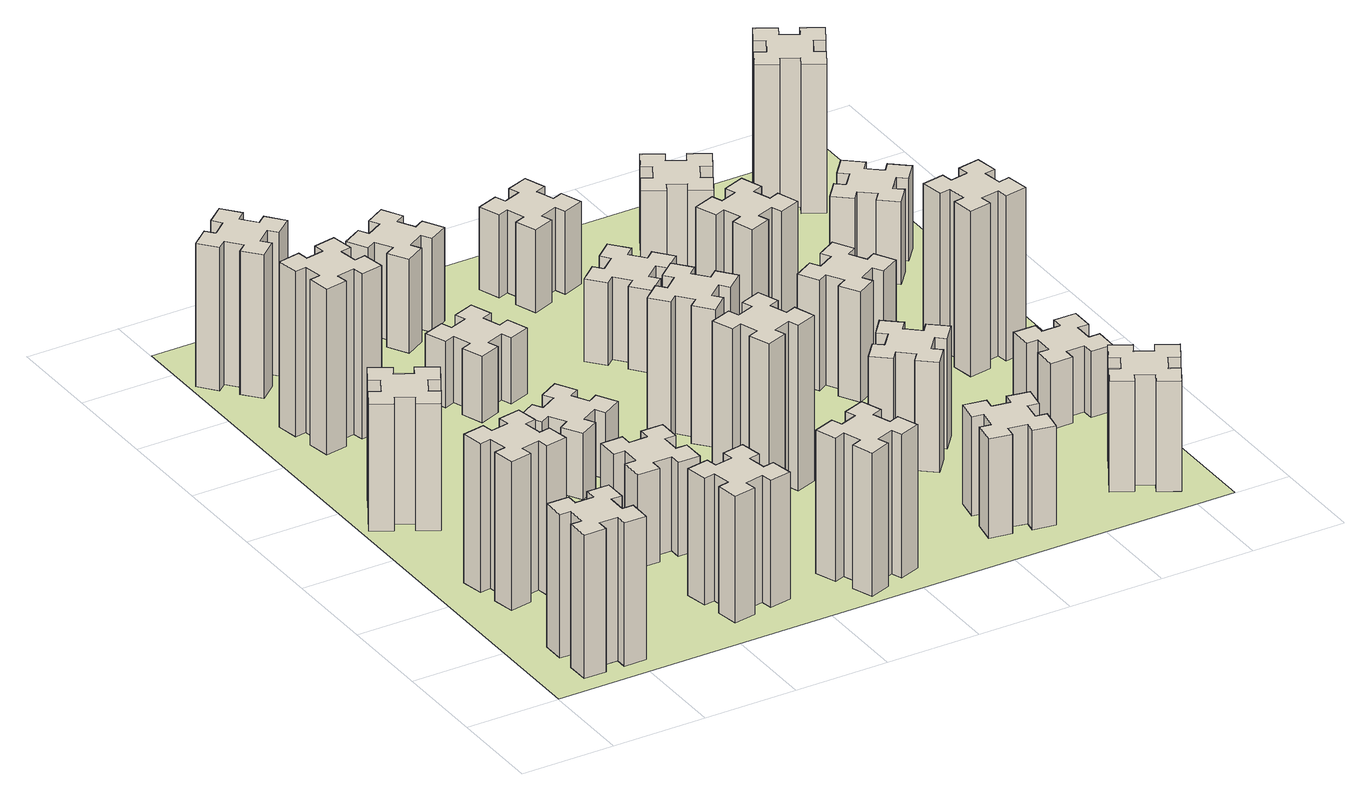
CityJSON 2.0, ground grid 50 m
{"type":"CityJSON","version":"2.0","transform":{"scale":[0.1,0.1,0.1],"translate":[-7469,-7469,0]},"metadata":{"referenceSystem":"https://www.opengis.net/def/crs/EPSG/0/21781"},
"CityObjects":{
"building1":{"type":"Building","attributes":{"class":"1000","function":"1000","usage":"1000","yearOfConstruction":2016,"roofType":"1000","measuredHeight":78,"storeysAboveGround":30,"storeysBelowGround":0},"geometry":[{"type":"Solid","lod":"1","boundaries":[[[[0,1,2,3,4,5,6,7,8,9,10,11,12,13,14,15,16,17,18,19]],[[17,16,20,21]],[[16,15,22,20]],[[15,14,23,22]],[[14,13,24,23]],[[13,12,25,24]],[[12,11,26,25]],[[11,10,27,26]],[[10,9,28,27]],[[9,8,29,28]],[[8,7,30,29]],[[7,6,31,30]],[[6,5,32,31]],[[5,4,33,32]],[[4,3,34,33]],[[3,2,35,34]],[[2,1,36,35]],[[1,0,37,36]],[[0,19,38,37]],[[19,18,39,38]],[[18,17,21,39]],[[24,25,26,27,28,29,30,31,32,33,34,35,36,37,38,39,21,20,22,23]]]]}]},
"building2":{"type":"Building","attributes":{"class":"1000","function":"1000","usage":"1000","yearOfConstruction":2016,"roofType":"1000","measuredHeight":81,"storeysAboveGround":30,"storeysBelowGround":0},"geometry":[{"type":"Solid","lod":"1","boundaries":[[[[40,41,42,43,44,45,46,47,48,49,50,51,52,53,54,55,56,57,58,59]],[[57,56,60,61]],[[56,55,62,60]],[[55,54,63,62]],[[54,53,64,63]],[[53,52,65,64]],[[52,51,66,65]],[[51,50,67,66]],[[50,49,68,67]],[[49,48,69,68]],[[48,47,70,69]],[[47,46,71,70]],[[46,45,72,71]],[[45,44,73,72]],[[44,43,74,73]],[[43,42,75,74]],[[42,41,76,75]],[[41,40,77,76]],[[40,59,78,77]],[[59,58,79,78]],[[58,57,61,79]],[[64,65,66,67,68,69,70,71,72,73,74,75,76,77,78,79,61,60,62,63]]]]}]},
"building3":{"type":"Building","attributes":{"class":"1000","function":"1000","usage":"1000","yearOfConstruction":2016,"roofType":"1000","measuredHeight":69,"storeysAboveGround":30,"storeysBelowGround":0},"geometry":[{"type":"Solid","lod":"1","boundaries":[[[[80,81,82,83,84,85,86,87,88,89,90,91,92,93,94,95,96,97,98,99]],[[97,96,100,101]],[[96,95,102,100]],[[95,94,103,102]],[[94,93,104,103]],[[93,92,105,104]],[[92,91,106,105]],[[91,90,107,106]],[[90,89,108,107]],[[89,88,109,108]],[[88,87,110,109]],[[87,86,111,110]],[[86,85,112,111]],[[85,84,113,112]],[[84,83,114,113]],[[83,82,115,114]],[[82,81,116,115]],[[81,80,117,116]],[[80,99,118,117]],[[99,98,119,118]],[[98,97,101,119]],[[104,105,106,107,108,109,110,111,112,113,114,115,116,117,118,119,101,100,102,103]]]]}]},
"building4":{"type":"Building","attributes":{"class":"1000","function":"1000","usage":"1000","yearOfConstruction":2016,"roofType":"1000","measuredHeight":90,"storeysAboveGround":30,"storeysBelowGround":0},"geometry":[{"type":"Solid","lod":"1","boundaries":[[[[120,121,122,123,124,125,126,127,128,129,130,131,132,133,134,135,136,137,138,139]],[[137,136,140,141]],[[136,135,142,140]],[[135,134,143,142]],[[134,133,144,143]],[[133,132,145,144]],[[132,131,146,145]],[[131,130,147,146]],[[130,129,148,147]],[[129,128,149,148]],[[128,127,150,149]],[[127,126,151,150]],[[126,125,152,151]],[[125,124,153,152]],[[124,123,154,153]],[[123,122,155,154]],[[122,121,156,155]],[[121,120,157,156]],[[120,139,158,157]],[[139,138,159,158]],[[138,137,141,159]],[[144,145,146,147,148,149,150,151,152,153,154,155,156,157,158,159,141,140,142,143]]]]}]},
"building5":{"type":"Building","attributes":{"class":"1000","function":"1000","usage":"1000","yearOfConstruction":2016,"roofType":"1000","measuredHeight":78,"storeysAboveGround":30,"storeysBelowGround":0},"geometry":[{"type":"Solid","lod":"1","boundaries":[[[[160,161,162,163,164,165,166,167,168,169,170,171,172,173,174,175,176,177,178,179]],[[177,176,180,181]],[[176,175,182,180]],[[175,174,183,182]],[[174,173,184,183]],[[173,172,185,184]],[[172,171,186,185]],[[171,170,187,186]],[[170,169,188,187]],[[169,168,189,188]],[[168,167,190,189]],[[167,166,191,190]],[[166,165,192,191]],[[165,164,193,192]],[[164,163,194,193]],[[163,162,195,194]],[[162,161,196,195]],[[161,160,197,196]],[[160,179,198,197]],[[179,178,199,198]],[[178,177,181,199]],[[184,185,186,187,188,189,190,191,192,193,194,195,196,197,198,199,181,180,182,183]]]]}]},
"building6":{"type":"Building","attributes":{"class":"1000","function":"1000","usage":"1000","yearOfConstruction":2016,"roofType":"1000","measuredHeight":69,"storeysAboveGround":30,"storeysBelowGround":0},"geometry":[{"type":"Solid","lod":"1","boundaries":[[[[200,201,202,203,204,205,206,207,208,209,210,211,212,213,214,215,216,217,218,219]],[[217,216,220,221]],[[216,215,222,220]],[[215,214,223,222]],[[214,213,224,223]],[[213,212,225,224]],[[212,211,226,225]],[[211,210,227,226]],[[210,209,228,227]],[[209,208,229,228]],[[208,207,230,229]],[[207,206,231,230]],[[206,205,232,231]],[[205,204,233,232]],[[204,203,234,233]],[[203,202,235,234]],[[202,201,236,235]],[[201,200,237,236]],[[200,219,238,237]],[[219,218,239,238]],[[218,217,221,239]],[[224,225,226,227,228,229,230,231,232,233,234,235,236,237,238,239,221,220,222,223]]]]}]},
"building7":{"type":"Building","attributes":{"class":"1000","function":"1000","usage":"1000","yearOfConstruction":2016,"roofType":"1000","measuredHeight":51,"storeysAboveGround":30,"storeysBelowGround":0},"geometry":[{"type":"Solid","lod":"1","boundaries":[[[[240,241,242,243,244,245,246,247,248,249,250,251,252,253,254,255,256,257,258,259]],[[257,256,260,261]],[[256,255,262,260]],[[255,254,263,262]],[[254,253,264,263]],[[253,252,265,264]],[[252,251,266,265]],[[251,250,267,266]],[[250,249,268,267]],[[249,248,269,268]],[[248,247,270,269]],[[247,246,271,270]],[[246,245,272,271]],[[245,244,273,272]],[[244,243,274,273]],[[243,242,275,274]],[[242,241,276,275]],[[241,240,277,276]],[[240,259,278,277]],[[259,258,279,278]],[[258,257,261,279]],[[264,265,266,267,268,269,270,271,272,273,274,275,276,277,278,279,261,260,262,263]]]]}]},
"building8":{"type":"Building","attributes":{"class":"1000","function":"1000","usage":"1000","yearOfConstruction":2016,"roofType":"1000","measuredHeight":36,"storeysAboveGround":30,"storeysBelowGround":0},"geometry":[{"type":"Solid","lod":"1","boundaries":[[[[280,281,282,283,284,285,286,287,288,289,290,291,292,293,294,295,296,297,298,299]],[[297,296,300,301]],[[296,295,302,300]],[[295,294,303,302]],[[294,293,304,303]],[[293,292,305,304]],[[292,291,306,305]],[[291,290,307,306]],[[290,289,308,307]],[[289,288,309,308]],[[288,287,310,309]],[[287,286,311,310]],[[286,285,312,311]],[[285,284,313,312]],[[284,283,314,313]],[[283,282,315,314]],[[282,281,316,315]],[[281,280,317,316]],[[280,299,318,317]],[[299,298,319,318]],[[298,297,301,319]],[[304,305,306,307,308,309,310,311,312,313,314,315,316,317,318,319,301,300,302,303]]]]}]},
"building9":{"type":"Building","attributes":{"class":"1000","function":"1000","usage":"1000","yearOfConstruction":2016,"roofType":"1000","measuredHeight":36,"storeysAboveGround":30,"storeysBelowGround":0},"geometry":[{"type":"Solid","lod":"1","boundaries":[[[[320,321,322,323,324,325,326,327,328,329,330,331,332,333,334,335,336,337,338,339]],[[337,336,340,341]],[[336,335,342,340]],[[335,334,343,342]],[[334,333,344,343]],[[333,332,345,344]],[[332,331,346,345]],[[331,330,347,346]],[[330,329,348,347]],[[329,328,349,348]],[[328,327,350,349]],[[327,326,351,350]],[[326,325,352,351]],[[325,324,353,352]],[[324,323,354,353]],[[323,322,355,354]],[[322,321,356,355]],[[321,320,357,356]],[[320,339,358,357]],[[339,338,359,358]],[[338,337,341,359]],[[344,345,346,347,348,349,350,351,352,353,354,355,356,357,358,359,341,340,342,343]]]]}]},
"building10":{"type":"Building","attributes":{"class":"1000","function":"1000","usage":"1000","yearOfConstruction":2016,"roofType":"1000","measuredHeight":78,"storeysAboveGround":30,"storeysBelowGround":0},"geometry":[{"type":"Solid","lod":"1","boundaries":[[[[360,361,362,363,364,365,366,367,368,369,370,371,372,373,374,375,376,377,378,379]],[[377,376,380,381]],[[376,375,382,380]],[[375,374,383,382]],[[374,373,384,383]],[[373,372,385,384]],[[372,371,386,385]],[[371,370,387,386]],[[370,369,388,387]],[[369,368,389,388]],[[368,367,390,389]],[[367,366,391,390]],[[366,365,392,391]],[[365,364,393,392]],[[364,363,394,393]],[[363,362,395,394]],[[362,361,396,395]],[[361,360,397,396]],[[360,379,398,397]],[[379,378,399,398]],[[378,377,381,399]],[[384,385,386,387,388,389,390,391,392,393,394,395,396,397,398,399,381,380,382,383]]]]}]},
"building11":{"type":"Building","attributes":{"class":"1000","function":"1000","usage":"1000","yearOfConstruction":2016,"roofType":"1000","measuredHeight":51,"storeysAboveGround":30,"storeysBelowGround":0},"geometry":[{"type":"Solid","lod":"1","boundaries":[[[[400,401,402,403,404,405,406,407,408,409,410,411,412,413,414,415,416,417,418,419]],[[417,416,420,421]],[[416,415,422,420]],[[415,414,423,422]],[[414,413,424,423]],[[413,412,425,424]],[[412,411,426,425]],[[411,410,427,426]],[[410,409,428,427]],[[409,408,429,428]],[[408,407,430,429]],[[407,406,431,430]],[[406,405,432,431]],[[405,404,433,432]],[[404,403,434,433]],[[403,402,435,434]],[[402,401,436,435]],[[401,400,437,436]],[[400,419,438,437]],[[419,418,439,438]],[[418,417,421,439]],[[424,425,426,427,428,429,430,431,432,433,434,435,436,437,438,439,421,420,422,423]]]]}]},
"building12":{"type":"Building","attributes":{"class":"1000","function":"1000","usage":"1000","yearOfConstruction":2016,"roofType":"1000","measuredHeight":90,"storeysAboveGround":30,"storeysBelowGround":0},"geometry":[{"type":"Solid","lod":"1","boundaries":[[[[440,441,442,443,444,445,446,447,448,449,450,451,452,453,454,455,456,457,458,459]],[[457,456,460,461]],[[456,455,462,460]],[[455,454,463,462]],[[454,453,464,463]],[[453,452,465,464]],[[452,451,466,465]],[[451,450,467,466]],[[450,449,468,467]],[[449,448,469,468]],[[448,447,470,469]],[[447,446,471,470]],[[446,445,472,471]],[[445,444,473,472]],[[444,443,474,473]],[[443,442,475,474]],[[442,441,476,475]],[[441,440,477,476]],[[440,459,478,477]],[[459,458,479,478]],[[458,457,461,479]],[[464,465,466,467,468,469,470,471,472,473,474,475,476,477,478,479,461,460,462,463]]]]}]},
"building13":{"type":"Building","attributes":{"class":"1000","function":"1000","usage":"1000","yearOfConstruction":2016,"roofType":"1000","measuredHeight":75,"storeysAboveGround":30,"storeysBelowGround":0},"geometry":[{"type":"Solid","lod":"1","boundaries":[[[[480,481,482,483,484,485,486,487,488,489,490,491,492,493,494,495,496,497,498,499]],[[497,496,500,501]],[[496,495,502,500]],[[495,494,503,502]],[[494,493,504,503]],[[493,492,505,504]],[[492,491,506,505]],[[491,490,507,506]],[[490,489,508,507]],[[489,488,509,508]],[[488,487,510,509]],[[487,486,511,510]],[[486,485,512,511]],[[485,484,513,512]],[[484,483,514,513]],[[483,482,515,514]],[[482,481,516,515]],[[481,480,517,516]],[[480,499,518,517]],[[499,498,519,518]],[[498,497,501,519]],[[504,505,506,507,508,509,510,511,512,513,514,515,516,517,518,519,501,500,502,503]]]]}]},
"building14":{"type":"Building","attributes":{"class":"1000","function":"1000","usage":"1000","yearOfConstruction":2016,"roofType":"1000","measuredHeight":45,"storeysAboveGround":30,"storeysBelowGround":0},"geometry":[{"type":"Solid","lod":"1","boundaries":[[[[520,521,522,523,524,525,526,527,528,529,530,531,532,533,534,535,536,537,538,539]],[[537,536,540,541]],[[536,535,542,540]],[[535,534,543,542]],[[534,533,544,543]],[[533,532,545,544]],[[532,531,546,545]],[[531,530,547,546]],[[530,529,548,547]],[[529,528,549,548]],[[528,527,550,549]],[[527,526,551,550]],[[526,525,552,551]],[[525,524,553,552]],[[524,523,554,553]],[[523,522,555,554]],[[522,521,556,555]],[[521,520,557,556]],[[520,539,558,557]],[[539,538,559,558]],[[538,537,541,559]],[[544,545,546,547,548,549,550,551,552,553,554,555,556,557,558,559,541,540,542,543]]]]}]},
"building15":{"type":"Building","attributes":{"class":"1000","function":"1000","usage":"1000","yearOfConstruction":2016,"roofType":"1000","measuredHeight":54,"storeysAboveGround":30,"storeysBelowGround":0},"geometry":[{"type":"Solid","lod":"1","boundaries":[[[[560,561,562,563,564,565,566,567,568,569,570,571,572,573,574,575,576,577,578,579]],[[577,576,580,581]],[[576,575,582,580]],[[575,574,583,582]],[[574,573,584,583]],[[573,572,585,584]],[[572,571,586,585]],[[571,570,587,586]],[[570,569,588,587]],[[569,568,589,588]],[[568,567,590,589]],[[567,566,591,590]],[[566,565,592,591]],[[565,564,593,592]],[[564,563,594,593]],[[563,562,595,594]],[[562,561,596,595]],[[561,560,597,596]],[[560,579,598,597]],[[579,578,599,598]],[[578,577,581,599]],[[584,585,586,587,588,589,590,591,592,593,594,595,596,597,598,599,581,580,582,583]]]]}]},
"building16":{"type":"Building","attributes":{"class":"1000","function":"1000","usage":"1000","yearOfConstruction":2016,"roofType":"1000","measuredHeight":45,"storeysAboveGround":30,"storeysBelowGround":0},"geometry":[{"type":"Solid","lod":"1","boundaries":[[[[600,601,602,603,604,605,606,607,608,609,610,611,612,613,614,615,616,617,618,619]],[[617,616,620,621]],[[616,615,622,620]],[[615,614,623,622]],[[614,613,624,623]],[[613,612,625,624]],[[612,611,626,625]],[[611,610,627,626]],[[610,609,628,627]],[[609,608,629,628]],[[608,607,630,629]],[[607,606,631,630]],[[606,605,632,631]],[[605,604,633,632]],[[604,603,634,633]],[[603,602,635,634]],[[602,601,636,635]],[[601,600,637,636]],[[600,619,638,637]],[[619,618,639,638]],[[618,617,621,639]],[[624,625,626,627,628,629,630,631,632,633,634,635,636,637,638,639,621,620,622,623]]]]}]},
"building17":{"type":"Building","attributes":{"class":"1000","function":"1000","usage":"1000","yearOfConstruction":2016,"roofType":"1000","measuredHeight":60,"storeysAboveGround":30,"storeysBelowGround":0},"geometry":[{"type":"Solid","lod":"1","boundaries":[[[[640,641,642,643,644,645,646,647,648,649,650,651,652,653,654,655,656,657,658,659]],[[657,656,660,661]],[[656,655,662,660]],[[655,654,663,662]],[[654,653,664,663]],[[653,652,665,664]],[[652,651,666,665]],[[651,650,667,666]],[[650,649,668,667]],[[649,648,669,668]],[[648,647,670,669]],[[647,646,671,670]],[[646,645,672,671]],[[645,644,673,672]],[[644,643,674,673]],[[643,642,675,674]],[[642,641,676,675]],[[641,640,677,676]],[[640,659,678,677]],[[659,658,679,678]],[[658,657,661,679]],[[664,665,666,667,668,669,670,671,672,673,674,675,676,677,678,679,661,660,662,663]]]]}]},
"building18":{"type":"Building","attributes":{"class":"1000","function":"1000","usage":"1000","yearOfConstruction":2016,"roofType":"1000","measuredHeight":60,"storeysAboveGround":30,"storeysBelowGround":0},"geometry":[{"type":"Solid","lod":"1","boundaries":[[[[680,681,682,683,684,685,686,687,688,689,690,691,692,693,694,695,696,697,698,699]],[[697,696,700,701]],[[696,695,702,700]],[[695,694,703,702]],[[694,693,704,703]],[[693,692,705,704]],[[692,691,706,705]],[[691,690,707,706]],[[690,689,708,707]],[[689,688,709,708]],[[688,687,710,709]],[[687,686,711,710]],[[686,685,712,711]],[[685,684,713,712]],[[684,683,714,713]],[[683,682,715,714]],[[682,681,716,715]],[[681,680,717,716]],[[680,699,718,717]],[[699,698,719,718]],[[698,697,701,719]],[[704,705,706,707,708,709,710,711,712,713,714,715,716,717,718,719,701,700,702,703]]]]}]},
"building19":{"type":"Building","attributes":{"class":"1000","function":"1000","usage":"1000","yearOfConstruction":2016,"roofType":"1000","measuredHeight":60,"storeysAboveGround":30,"storeysBelowGround":0},"geometry":[{"type":"Solid","lod":"1","boundaries":[[[[720,721,722,723,724,725,726,727,728,729,730,731,732,733,734,735,736,737,738,739]],[[737,736,740,741]],[[736,735,742,740]],[[735,734,743,742]],[[734,733,744,743]],[[733,732,745,744]],[[732,731,746,745]],[[731,730,747,746]],[[730,729,748,747]],[[729,728,749,748]],[[728,727,750,749]],[[727,726,751,750]],[[726,725,752,751]],[[725,724,753,752]],[[724,723,754,753]],[[723,722,755,754]],[[722,721,756,755]],[[721,720,757,756]],[[720,739,758,757]],[[739,738,759,758]],[[738,737,741,759]],[[744,745,746,747,748,749,750,751,752,753,754,755,756,757,758,759,741,740,742,743]]]]}]},
"building20":{"type":"Building","attributes":{"class":"1000","function":"1000","usage":"1000","yearOfConstruction":2016,"roofType":"1000","measuredHeight":60,"storeysAboveGround":30,"storeysBelowGround":0},"geometry":[{"type":"Solid","lod":"1","boundaries":[[[[760,761,762,763,764,765,766,767,768,769,770,771,772,773,774,775,776,777,778,779]],[[777,776,780,781]],[[776,775,782,780]],[[775,774,783,782]],[[774,773,784,783]],[[773,772,785,784]],[[772,771,786,785]],[[771,770,787,786]],[[770,769,788,787]],[[769,768,789,788]],[[768,767,790,789]],[[767,766,791,790]],[[766,765,792,791]],[[765,764,793,792]],[[764,763,794,793]],[[763,762,795,794]],[[762,761,796,795]],[[761,760,797,796]],[[760,779,798,797]],[[779,778,799,798]],[[778,777,781,799]],[[784,785,786,787,788,789,790,791,792,793,794,795,796,797,798,799,781,780,782,783]]]]}]},
"building21":{"type":"Building","attributes":{"class":"1000","function":"1000","usage":"1000","yearOfConstruction":2016,"roofType":"1000","measuredHeight":45,"storeysAboveGround":30,"storeysBelowGround":0},"geometry":[{"type":"Solid","lod":"1","boundaries":[[[[800,801,802,803,804,805,806,807,808,809,810,811,812,813,814,815,816,817,818,819]],[[817,816,820,821]],[[816,815,822,820]],[[815,814,823,822]],[[814,813,824,823]],[[813,812,825,824]],[[812,811,826,825]],[[811,810,827,826]],[[810,809,828,827]],[[809,808,829,828]],[[808,807,830,829]],[[807,806,831,830]],[[806,805,832,831]],[[805,804,833,832]],[[804,803,834,833]],[[803,802,835,834]],[[802,801,836,835]],[[801,800,837,836]],[[800,819,838,837]],[[819,818,839,838]],[[818,817,821,839]],[[824,825,826,827,828,829,830,831,832,833,834,835,836,837,838,839,821,820,822,823]]]]}]},
"building22":{"type":"Building","attributes":{"class":"1000","function":"1000","usage":"1000","yearOfConstruction":2016,"roofType":"1000","measuredHeight":36,"storeysAboveGround":30,"storeysBelowGround":0},"geometry":[{"type":"Solid","lod":"1","boundaries":[[[[840,841,842,843,844,845,846,847,848,849,850,851,852,853,854,855,856,857,858,859]],[[857,856,860,861]],[[856,855,862,860]],[[855,854,863,862]],[[854,853,864,863]],[[853,852,865,864]],[[852,851,866,865]],[[851,850,867,866]],[[850,849,868,867]],[[849,848,869,868]],[[848,847,870,869]],[[847,846,871,870]],[[846,845,872,871]],[[845,844,873,872]],[[844,843,874,873]],[[843,842,875,874]],[[842,841,876,875]],[[841,840,877,876]],[[840,859,878,877]],[[859,858,879,878]],[[858,857,861,879]],[[864,865,866,867,868,869,870,871,872,873,874,875,876,877,878,879,861,860,862,863]]]]}]},
"building23":{"type":"Building","attributes":{"class":"1000","function":"1000","usage":"1000","yearOfConstruction":2016,"roofType":"1000","measuredHeight":90,"storeysAboveGround":30,"storeysBelowGround":0},"geometry":[{"type":"Solid","lod":"1","boundaries":[[[[880,881,882,883,884,885,886,887,888,889,890,891,892,893,894,895,896,897,898,899]],[[897,896,900,901]],[[896,895,902,900]],[[895,894,903,902]],[[894,893,904,903]],[[893,892,905,904]],[[892,891,906,905]],[[891,890,907,906]],[[890,889,908,907]],[[889,888,909,908]],[[888,887,910,909]],[[887,886,911,910]],[[886,885,912,911]],[[885,884,913,912]],[[884,883,914,913]],[[883,882,915,914]],[[882,881,916,915]],[[881,880,917,916]],[[880,899,918,917]],[[899,898,919,918]],[[898,897,901,919]],[[904,905,906,907,908,909,910,911,912,913,914,915,916,917,918,919,901,900,902,903]]]]}]},
"building24":{"type":"Building","attributes":{"class":"1000","function":"1000","usage":"1000","yearOfConstruction":2016,"roofType":"1000","measuredHeight":45,"storeysAboveGround":30,"storeysBelowGround":0},"geometry":[{"type":"Solid","lod":"1","boundaries":[[[[920,921,922,923,924,925,926,927,928,929,930,931,932,933,934,935,936,937,938,939]],[[937,936,940,941]],[[936,935,942,940]],[[935,934,943,942]],[[934,933,944,943]],[[933,932,945,944]],[[932,931,946,945]],[[931,930,947,946]],[[930,929,948,947]],[[929,928,949,948]],[[928,927,950,949]],[[927,926,951,950]],[[926,925,952,951]],[[925,924,953,952]],[[924,923,954,953]],[[923,922,955,954]],[[922,921,956,955]],[[921,920,957,956]],[[920,939,958,957]],[[939,938,959,958]],[[938,937,941,959]],[[944,945,946,947,948,949,950,951,952,953,954,955,956,957,958,959,941,940,942,943]]]]}]},
"building25":{"type":"Building","attributes":{"class":"1000","function":"1000","usage":"1000","yearOfConstruction":2016,"roofType":"1000","measuredHeight":81,"storeysAboveGround":30,"storeysBelowGround":0},"geometry":[{"type":"Solid","lod":"1","boundaries":[[[[960,961,962,963,964,965,966,967,968,969,970,971,972,973,974,975,976,977,978,979]],[[977,976,980,981]],[[976,975,982,980]],[[975,974,983,982]],[[974,973,984,983]],[[973,972,985,984]],[[972,971,986,985]],[[971,970,987,986]],[[970,969,988,987]],[[969,968,989,988]],[[968,967,990,989]],[[967,966,991,990]],[[966,965,992,991]],[[965,964,993,992]],[[964,963,994,993]],[[963,962,995,994]],[[962,961,996,995]],[[961,960,997,996]],[[960,979,998,997]],[[979,978,999,998]],[[978,977,981,999]],[[984,985,986,987,988,989,990,991,992,993,994,995,996,997,998,999,981,980,982,983]]]]}]},
"landuse1":{"type":"LandUse","attributes":{"name":"plot1","function":"1010"},"geometry":[{"type":"MultiSurface","lod":"1","boundaries":[[[1000,1001,1002,1003]]]}]}
},
"vertices":[
[485,225,0],[485,325,0],[545,325,0],[545,445,0],[425,445,0],[425,385,0],[325,385,0],[325,445,0],[205,445,0],[205,325,0],[265,325,0],[265,225,0],[205,225,0],[205,105,0],[325,105,0],[325,165,0],[425,165,0],[425,105,0],[545,105,0],[545,225,0],[425,165,780],[425,105,780],[325,165,780],[325,105,780],[205,105,780],[205,225,780],[265,225,780],[265,325,780],[205,325,780],[205,445,780],[325,445,780],[325,385,780],[425,385,780],[425,445,780],[545,445,780],[545,325,780],[485,325,780],[485,225,780],[545,225,780],[545,105,780],
[405,1132,0],[307,1115,0],[297,1174,0],[178,1153,0],[199,1035,0],[258,1045,0],[276,947,0],[217,937,0],[237,818,0],[356,839,0],[345,898,0],[444,916,0],[454,857,0],[572,877,0],[551,996,0],[492,985,0],[475,1084,0],[534,1094,0],[513,1212,0],[395,1191,0],[475,1084,810],[534,1094,810],[492,985,810],[551,996,810],[572,877,810],[454,857,810],[444,916,810],[345,898,810],[356,839,810],[237,818,810],[217,937,810],[276,947,810],[258,1045,810],[199,1035,810],[178,1153,810],[297,1174,810],[307,1115,810],[405,1132,810],[395,1191,810],[513,1212,810],
[374,1926,0],[287,1976,0],[317,2028,0],[213,2088,0],[153,1984,0],[205,1954,0],[155,1867,0],[103,1897,0],[43,1793,0],[147,1733,0],[177,1785,0],[264,1735,0],[234,1683,0],[338,1623,0],[398,1727,0],[346,1757,0],[396,1844,0],[448,1814,0],[508,1918,0],[404,1978,0],[396,1844,690],[448,1814,690],[346,1757,690],[398,1727,690],[338,1623,690],[234,1683,690],[264,1735,690],[177,1785,690],[147,1733,690],[43,1793,690],[103,1897,690],[155,1867,690],[205,1954,690],[153,1984,690],[213,2088,690],[317,2028,690],[287,1976,690],[374,1926,690],[404,1978,690],[508,1918,690],
[405,2812,0],[307,2795,0],[297,2854,0],[178,2833,0],[199,2715,0],[258,2725,0],[276,2627,0],[217,2617,0],[237,2498,0],[356,2519,0],[345,2578,0],[444,2596,0],[454,2537,0],[572,2557,0],[551,2676,0],[492,2665,0],[475,2764,0],[534,2774,0],[513,2892,0],[395,2871,0],[475,2764,900],[534,2774,900],[492,2665,900],[551,2676,900],[572,2557,900],[454,2537,900],[444,2596,900],[345,2578,900],[356,2519,900],[237,2498,900],[217,2617,900],[276,2627,900],[258,2725,900],[199,2715,900],[178,2833,900],[297,2854,900],[307,2795,900],[405,2812,900],[395,2871,900],[513,2892,900],
[308,3219,0],[384,3283,0],[423,3237,0],[515,3314,0],[438,3406,0],[392,3368,0],[327,3444,0],[373,3483,0],[296,3575,0],[204,3498,0],[243,3452,0],[166,3387,0],[128,3433,0],[36,3356,0],[113,3264,0],[159,3303,0],[223,3226,0],[177,3188,0],[254,3096,0],[346,3173,0],[223,3226,780],[177,3188,780],[159,3303,780],[113,3264,780],[36,3356,780],[128,3433,780],[166,3387,780],[243,3452,780],[204,3498,780],[296,3575,780],[373,3483,780],[327,3444,780],[392,3368,780],[438,3406,780],[515,3314,780],[423,3237,780],[384,3283,780],[308,3219,780],[346,3173,780],[254,3096,780],
[1332,345,0],[1315,444,0],[1374,454,0],[1353,572,0],[1235,551,0],[1245,492,0],[1147,475,0],[1137,534,0],[1018,513,0],[1039,395,0],[1098,405,0],[1116,307,0],[1057,297,0],[1077,178,0],[1196,199,0],[1185,258,0],[1284,276,0],[1294,217,0],[1412,237,0],[1391,356,0],[1284,276,690],[1294,217,690],[1185,258,690],[1196,199,690],[1077,178,690],[1057,297,690],[1116,307,690],[1098,405,690],[1039,395,690],[1018,513,690],[1137,534,690],[1147,475,690],[1245,492,690],[1235,551,690],[1353,572,690],[1374,454,690],[1315,444,690],[1332,345,690],[1391,356,690],[1412,237,690],
[1165,1125,0],[1065,1125,0],[1065,1185,0],[945,1185,0],[945,1065,0],[1005,1065,0],[1005,965,0],[945,965,0],[945,845,0],[1065,845,0],[1065,905,0],[1165,905,0],[1165,845,0],[1285,845,0],[1285,965,0],[1225,965,0],[1225,1065,0],[1285,1065,0],[1285,1185,0],[1165,1185,0],[1225,1065,510],[1285,1065,510],[1225,965,510],[1285,965,510],[1285,845,510],[1165,845,510],[1165,905,510],[1065,905,510],[1065,845,510],[945,845,510],[945,965,510],[1005,965,510],[1005,1065,510],[945,1065,510],[945,1185,510],[1065,1185,510],[1065,1125,510],[1165,1125,510],[1165,1185,510],[1285,1185,510],
[995,1744,0],[1045,1657,0],[993,1627,0],[1053,1523,0],[1157,1583,0],[1127,1635,0],[1214,1685,0],[1244,1633,0],[1348,1693,0],[1288,1797,0],[1236,1767,0],[1186,1854,0],[1238,1884,0],[1178,1988,0],[1074,1928,0],[1104,1876,0],[1017,1826,0],[987,1878,0],[883,1818,0],[943,1714,0],[1017,1826,360],[987,1878,360],[1104,1876,360],[1074,1928,360],[1178,1988,360],[1238,1884,360],[1186,1854,360],[1236,1767,360],[1288,1797,360],[1348,1693,360],[1244,1633,360],[1214,1685,360],[1127,1635,360],[1157,1583,360],[1053,1523,360],[993,1627,360],[1045,1657,360],[995,1744,360],[943,1714,360],[883,1818,360],
[1125,2716,0],[1031,2682,0],[1010,2738,0],[897,2697,0],[939,2584,0],[995,2605,0],[1029,2511,0],[973,2490,0],[1014,2377,0],[1127,2419,0],[1106,2475,0],[1200,2509,0],[1220,2453,0],[1333,2494,0],[1292,2607,0],[1236,2586,0],[1202,2680,0],[1258,2700,0],[1217,2813,0],[1104,2772,0],[1202,2680,360],[1258,2700,360],[1236,2586,360],[1292,2607,360],[1333,2494,360],[1220,2453,360],[1200,2509,360],[1106,2475,360],[1127,2419,360],[1014,2377,360],[973,2490,360],[1029,2511,360],[995,2605,360],[939,2584,360],[897,2697,360],[1010,2738,360],[1031,2682,360],[1125,2716,360],[1104,2772,360],[1217,2813,360],
[1976,266,0],[1942,360,0],[1998,380,0],[1957,493,0],[1844,452,0],[1865,396,0],[1771,362,0],[1750,418,0],[1637,377,0],[1679,264,0],[1735,285,0],[1769,191,0],[1713,170,0],[1754,57,0],[1867,99,0],[1846,155,0],[1940,189,0],[1960,133,0],[2073,174,0],[2032,287,0],[1940,189,780],[1960,133,780],[1846,155,780],[1867,99,780],[1754,57,780],[1713,170,780],[1769,191,780],[1735,285,780],[1679,264,780],[1637,377,780],[1750,418,780],[1771,362,780],[1865,396,780],[1844,452,780],[1957,493,780],[1998,380,780],[1942,360,780],[1976,266,780],[2032,287,780],[2073,174,780],
[1104,3456,0],[1017,3406,0],[987,3458,0],[883,3398,0],[943,3294,0],[995,3324,0],[1045,3237,0],[993,3207,0],[1053,3103,0],[1157,3163,0],[1127,3215,0],[1214,3265,0],[1244,3213,0],[1348,3273,0],[1288,3377,0],[1236,3347,0],[1186,3434,0],[1238,3464,0],[1178,3568,0],[1074,3508,0],[1186,3434,510],[1238,3464,510],[1236,3347,510],[1288,3377,510],[1348,3273,510],[1244,3213,510],[1214,3265,510],[1127,3215,510],[1157,3163,510],[1053,3103,510],[993,3207,510],[1045,3237,510],[995,3324,510],[943,3294,510],[883,3398,510],[987,3458,510],[1017,3406,510],[1104,3456,510],[1074,3508,510],[1178,3568,510],
[1846,1095,0],[1940,1129,0],[1960,1073,0],[2073,1114,0],[2032,1227,0],[1976,1206,0],[1942,1300,0],[1998,1320,0],[1957,1433,0],[1844,1392,0],[1865,1336,0],[1771,1302,0],[1750,1358,0],[1637,1317,0],[1679,1204,0],[1735,1225,0],[1769,1131,0],[1713,1110,0],[1754,997,0],[1867,1039,0],[1769,1131,900],[1713,1110,900],[1735,1225,900],[1679,1204,900],[1637,1317,900],[1750,1358,900],[1771,1302,900],[1865,1336,900],[1844,1392,900],[1957,1433,900],[1998,1320,900],[1942,1300,900],[1976,1206,900],[2032,1227,900],[2073,1114,900],[1960,1073,900],[1940,1129,900],[1846,1095,900],[1867,1039,900],[1754,997,900],
[1888,1739,0],[1964,1803,0],[2003,1757,0],[2095,1834,0],[2018,1926,0],[1972,1888,0],[1907,1964,0],[1953,2003,0],[1876,2095,0],[1784,2018,0],[1823,1972,0],[1746,1907,0],[1708,1953,0],[1616,1876,0],[1693,1784,0],[1739,1823,0],[1803,1746,0],[1757,1708,0],[1834,1616,0],[1926,1693,0],[1803,1746,750],[1757,1708,750],[1739,1823,750],[1693,1784,750],[1616,1876,750],[1708,1953,750],[1746,1907,750],[1823,1972,750],[1784,2018,750],[1876,2095,750],[1953,2003,750],[1907,1964,750],[1972,1888,750],[2018,1926,750],[2095,1834,750],[2003,1757,750],[1964,1803,750],[1888,1739,750],[1926,1693,750],[1834,1616,750],
[1988,2479,0],[2064,2543,0],[2103,2497,0],[2195,2574,0],[2118,2666,0],[2072,2628,0],[2007,2704,0],[2053,2743,0],[1976,2835,0],[1884,2758,0],[1923,2712,0],[1846,2647,0],[1808,2693,0],[1716,2616,0],[1793,2524,0],[1839,2563,0],[1903,2486,0],[1857,2448,0],[1934,2356,0],[2026,2433,0],[1903,2486,450],[1857,2448,450],[1839,2563,450],[1793,2524,450],[1716,2616,450],[1808,2693,450],[1846,2647,450],[1923,2712,450],[1884,2758,450],[1976,2835,450],[2053,2743,450],[2007,2704,450],[2072,2628,450],[2118,2666,450],[2195,2574,450],[2103,2497,450],[2064,2543,450],[1988,2479,450],[2026,2433,450],[1934,2356,450],
[2764,475,0],[2665,492,0],[2676,551,0],[2557,572,0],[2537,454,0],[2596,444,0],[2578,345,0],[2519,356,0],[2498,237,0],[2617,217,0],[2627,276,0],[2725,258,0],[2715,199,0],[2833,178,0],[2854,297,0],[2795,307,0],[2812,405,0],[2871,395,0],[2892,513,0],[2774,534,0],[2812,405,540],[2871,395,540],[2795,307,540],[2854,297,540],[2833,178,540],[2715,199,540],[2725,258,540],[2627,276,540],[2617,217,540],[2498,237,540],[2519,356,540],[2578,345,540],[2596,444,540],[2537,454,540],[2557,572,540],[2676,551,540],[2665,492,540],[2764,475,540],[2774,534,540],[2892,513,540],
[1865,3456,0],[1771,3422,0],[1750,3478,0],[1637,3437,0],[1679,3324,0],[1735,3345,0],[1769,3251,0],[1713,3230,0],[1754,3117,0],[1867,3159,0],[1846,3215,0],[1940,3249,0],[1960,3193,0],[2073,3234,0],[2032,3347,0],[1976,3326,0],[1942,3420,0],[1998,3440,0],[1957,3553,0],[1844,3512,0],[1942,3420,450],[1998,3440,450],[1976,3326,450],[2032,3347,450],[2073,3234,450],[1960,3193,450],[1940,3249,450],[1846,3215,450],[1867,3159,450],[1754,3117,450],[1713,3230,450],[1769,3251,450],[1735,3345,450],[1679,3324,450],[1637,3437,450],[1750,3478,450],[1771,3422,450],[1865,3456,450],[1844,3512,450],[1957,3553,450],
[2647,1006,0],[2712,1083,0],[2758,1044,0],[2835,1136,0],[2743,1213,0],[2704,1167,0],[2628,1232,0],[2666,1278,0],[2574,1355,0],[2497,1263,0],[2543,1224,0],[2479,1148,0],[2433,1186,0],[2356,1094,0],[2448,1017,0],[2486,1063,0],[2563,999,0],[2524,953,0],[2616,876,0],[2693,968,0],[2563,999,600],[2524,953,600],[2486,1063,600],[2448,1017,600],[2356,1094,600],[2433,1186,600],[2479,1148,600],[2543,1224,600],[2497,1263,600],[2574,1355,600],[2666,1278,600],[2628,1232,600],[2704,1167,600],[2743,1213,600],[2835,1136,600],[2758,1044,600],[2712,1083,600],[2647,1006,600],[2693,968,600],[2616,876,600],
[2816,1867,0],[2766,1954,0],[2818,1984,0],[2758,2088,0],[2654,2028,0],[2684,1976,0],[2597,1926,0],[2567,1978,0],[2463,1918,0],[2523,1814,0],[2575,1844,0],[2625,1757,0],[2573,1727,0],[2633,1623,0],[2737,1683,0],[2707,1735,0],[2794,1785,0],[2824,1733,0],[2928,1793,0],[2868,1897,0],[2794,1785,600],[2824,1733,600],[2707,1735,600],[2737,1683,600],[2633,1623,600],[2573,1727,600],[2625,1757,600],[2575,1844,600],[2523,1814,600],[2463,1918,600],[2567,1978,600],[2597,1926,600],[2684,1976,600],[2654,2028,600],[2758,2088,600],[2818,1984,600],[2766,1954,600],[2816,1867,600],[2868,1897,600],[2928,1793,600],
[2586,2475,0],[2680,2509,0],[2700,2453,0],[2813,2494,0],[2772,2607,0],[2716,2586,0],[2682,2680,0],[2738,2700,0],[2697,2813,0],[2584,2772,0],[2605,2716,0],[2511,2682,0],[2490,2738,0],[2377,2697,0],[2419,2584,0],[2475,2605,0],[2509,2511,0],[2453,2490,0],[2494,2377,0],[2607,2419,0],[2509,2511,600],[2453,2490,600],[2475,2605,600],[2419,2584,600],[2377,2697,600],[2490,2738,600],[2511,2682,600],[2605,2716,600],[2584,2772,600],[2697,2813,600],[2738,2700,600],[2682,2680,600],[2716,2586,600],[2772,2607,600],[2813,2494,600],[2700,2453,600],[2680,2509,600],[2586,2475,600],[2607,2419,600],[2494,2377,600],
[3365,474,0],[3315,387,0],[3263,417,0],[3203,313,0],[3307,253,0],[3337,305,0],[3424,255,0],[3394,203,0],[3498,143,0],[3558,247,0],[3506,277,0],[3556,364,0],[3608,334,0],[3668,438,0],[3564,498,0],[3534,446,0],[3447,496,0],[3477,548,0],[3373,608,0],[3313,504,0],[3447,496,600],[3477,548,600],[3534,446,600],[3564,498,600],[3668,438,600],[3608,334,600],[3556,364,600],[3506,277,600],[3558,247,600],[3498,143,600],[3394,203,600],[3424,255,600],[3337,305,600],[3307,253,600],[3203,313,600],[3263,417,600],[3315,387,600],[3365,474,600],[3313,504,600],[3373,608,600],
[2497,3165,0],[2584,3115,0],[2554,3063,0],[2658,3003,0],[2718,3107,0],[2666,3137,0],[2716,3224,0],[2768,3194,0],[2828,3298,0],[2724,3358,0],[2694,3306,0],[2607,3356,0],[2637,3408,0],[2533,3468,0],[2473,3364,0],[2525,3334,0],[2475,3247,0],[2423,3277,0],[2363,3173,0],[2467,3113,0],[2475,3247,450],[2423,3277,450],[2525,3334,450],[2473,3364,450],[2533,3468,450],[2637,3408,450],[2607,3356,450],[2694,3306,450],[2724,3358,450],[2828,3298,450],[2768,3194,450],[2716,3224,450],[2666,3137,450],[2718,3107,450],[2658,3003,450],[2554,3063,450],[2584,3115,450],[2497,3165,450],[2467,3113,450],[2363,3173,450],
[3325,1165,0],[3325,1065,0],[3265,1065,0],[3265,945,0],[3385,945,0],[3385,1005,0],[3485,1005,0],[3485,945,0],[3605,945,0],[3605,1065,0],[3545,1065,0],[3545,1165,0],[3605,1165,0],[3605,1285,0],[3485,1285,0],[3485,1225,0],[3385,1225,0],[3385,1285,0],[3265,1285,0],[3265,1165,0],[3385,1225,360],[3385,1285,360],[3485,1225,360],[3485,1285,360],[3605,1285,360],[3605,1165,360],[3545,1165,360],[3545,1065,360],[3605,1065,360],[3605,945,360],[3485,945,360],[3485,1005,360],[3385,1005,360],[3385,945,360],[3265,945,360],[3265,1065,360],[3325,1065,360],[3325,1165,360],[3265,1165,360],[3265,1285,360],
[3365,1872,0],[3267,1855,0],[3257,1914,0],[3138,1893,0],[3159,1775,0],[3218,1785,0],[3236,1687,0],[3177,1677,0],[3197,1558,0],[3316,1579,0],[3305,1638,0],[3404,1656,0],[3414,1597,0],[3532,1617,0],[3511,1736,0],[3452,1725,0],[3435,1824,0],[3494,1834,0],[3473,1952,0],[3355,1931,0],[3435,1824,900],[3494,1834,900],[3452,1725,900],[3511,1736,900],[3532,1617,900],[3414,1597,900],[3404,1656,900],[3305,1638,900],[3316,1579,900],[3197,1558,900],[3177,1677,900],[3236,1687,900],[3218,1785,900],[3159,1775,900],[3138,1893,900],[3257,1914,900],[3267,1855,900],[3365,1872,900],[3355,1931,900],[3473,1952,900],
[3444,2747,0],[3368,2812,0],[3406,2858,0],[3314,2935,0],[3237,2843,0],[3283,2804,0],[3219,2728,0],[3173,2766,0],[3096,2674,0],[3188,2597,0],[3226,2643,0],[3303,2579,0],[3264,2533,0],[3356,2456,0],[3433,2548,0],[3387,2586,0],[3452,2663,0],[3498,2624,0],[3575,2716,0],[3483,2793,0],[3452,2663,450],[3498,2624,450],[3387,2586,450],[3433,2548,450],[3356,2456,450],[3264,2533,450],[3303,2579,450],[3226,2643,450],[3188,2597,450],[3096,2674,450],[3173,2766,450],[3219,2728,450],[3283,2804,450],[3237,2843,450],[3314,2935,450],[3406,2858,450],[3368,2812,450],[3444,2747,450],[3483,2793,450],[3575,2716,450],
[3237,3365,0],[3324,3315,0],[3294,3263,0],[3398,3203,0],[3458,3307,0],[3406,3337,0],[3456,3424,0],[3508,3394,0],[3568,3498,0],[3464,3558,0],[3434,3506,0],[3347,3556,0],[3377,3608,0],[3273,3668,0],[3213,3564,0],[3265,3534,0],[3215,3447,0],[3163,3477,0],[3103,3373,0],[3207,3313,0],[3215,3447,810],[3163,3477,810],[3265,3534,810],[3213,3564,810],[3273,3668,810],[3377,3608,810],[3347,3556,810],[3434,3506,810],[3464,3558,810],[3568,3498,810],[3508,3394,810],[3456,3424,810],[3406,3337,810],[3458,3307,810],[3398,3203,810],[3294,3263,810],[3324,3315,810],[3237,3365,810],[3207,3313,810],[3103,3373,810],
[5,3705,0],[3705,3705,0],[3705,5,0],[5,5,0]
]}
